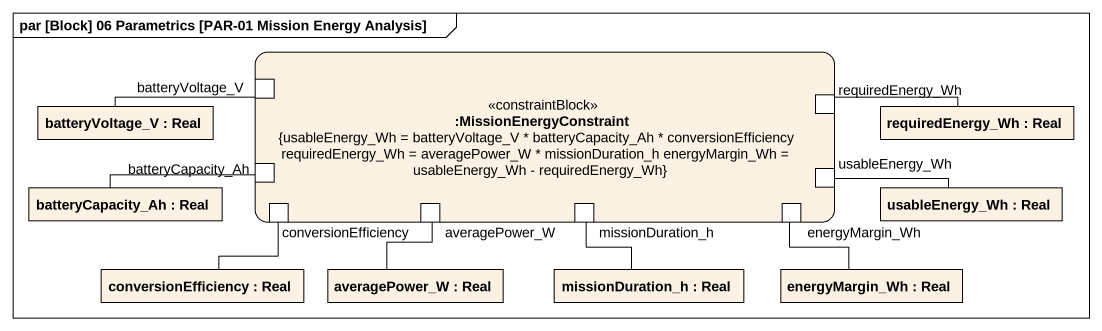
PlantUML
@startuml
mainframe par [Block] 06 Parametrics [PAR-01 Mission Energy Analysis]
rectangle ":MissionEnergyConstraint\n{usableEnergy_Wh = batteryVoltage_V * batteryCapacity_Ah * conversionEfficiency requiredEnergy_Wh = averagePower_W * missionDuration_h energyMargin_Wh = usableEnergy_Wh - requiredEnergy_Wh}" as MissionEnergyConstraint <<constraintBlock>> {
  port batteryVoltage_V
  port requiredEnergy_Wh
  port "batteryCapacity_Ah" as batteryCapacity_Ah_2
  port conversionEfficiency
  port averagePower_W
  port missionDuration_h
  port energyMargin_Wh
  port usableEnergy_Wh
}
rectangle "batteryVoltage_V : Real" as batteryVoltage_V_2
rectangle "requiredEnergy_Wh : Real" as requiredEnergy_Wh_2
rectangle "batteryCapacity_Ah : Real" as batteryCapacity_Ah
rectangle "usableEnergy_Wh : Real" as usableEnergy_Wh_2
rectangle "conversionEfficiency : Real" as conversionEfficiency_2
rectangle "averagePower_W : Real" as averagePower_W_2
rectangle "missionDuration_h : Real" as missionDuration_h_2
rectangle "energyMargin_Wh : Real" as energyMargin_Wh_2
batteryVoltage_V_2 -right- batteryVoltage_V
requiredEnergy_Wh_2 -left- requiredEnergy_Wh
batteryCapacity_Ah -right- batteryCapacity_Ah_2
usableEnergy_Wh_2 -left- usableEnergy_Wh
conversionEfficiency_2 -up- conversionEfficiency
averagePower_W_2 -up- averagePower_W
missionDuration_h_2 -up- missionDuration_h
energyMargin_Wh_2 -up- energyMargin_Wh
@enduml
